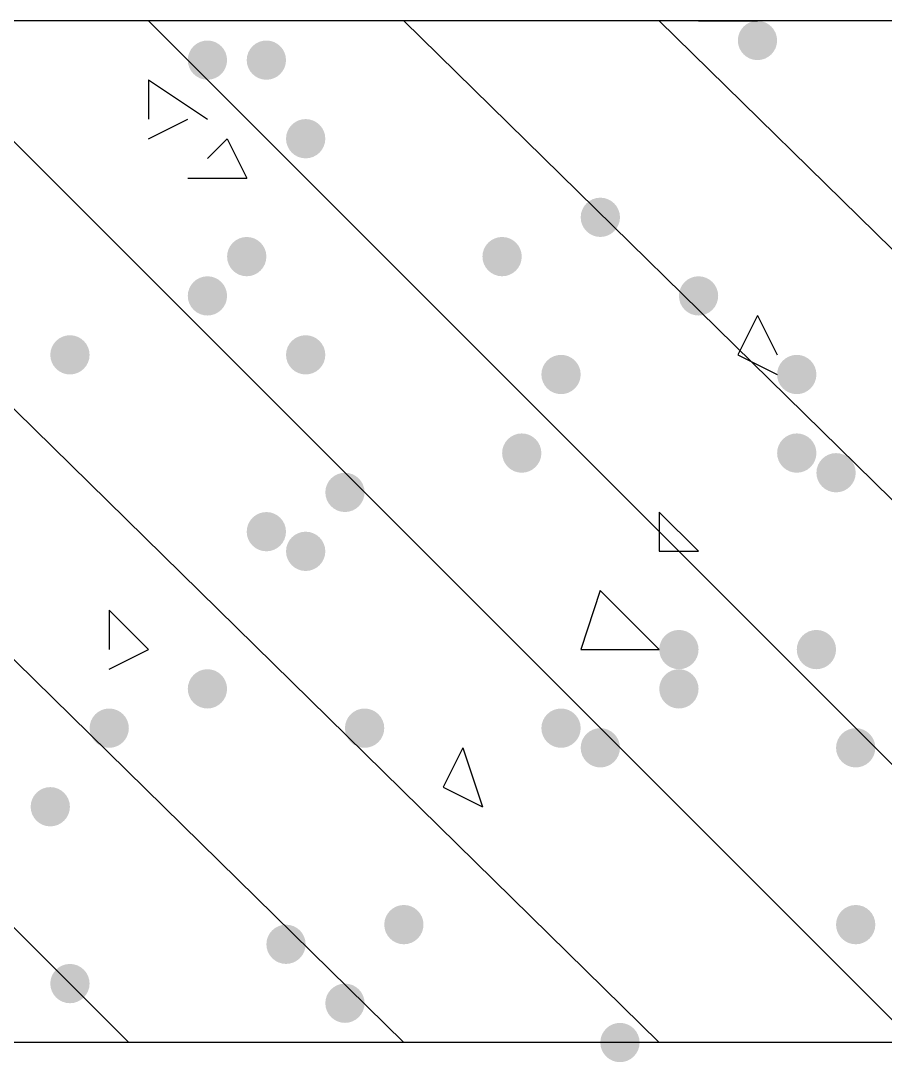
# Model space of a CAD drawing. Header units: inches. Extents: x 11 to 286, y 6 to 196.
# Drawn here: x 86.565 to 88.427, y 91.708 to 93.952 of the extents above; entities that cross this region are included whole.
import ezdxf

# ---------------------------------------------------------------- set-up
doc = ezdxf.new("R2010")
doc.units = ezdxf.units.IN
doc.header["$MEASUREMENT"] = 0
doc.layers.add('PDF_几何图形', color=7, linetype='Continuous')
doc.layers.add('PDF_实体填充', color=7, linetype='Continuous', true_color=0xffffff)

msp = doc.modelspace()

# ---------------------------------------------------------------- hatches: boundary and pattern name
at = {"layer": 'PDF_实体填充', "transparency": 33554559}
h = msp.add_hatch(color=7, dxfattribs=at)
edge = h.paths.add_edge_path(flags=0)
edge.add_spline(control_points=[(88.1944, 93.9094), (88.1944, 93.8862), (88.1754, 93.8671), (88.1521, 93.8671)], knot_values=[0, 0, 0, 0, 1, 1, 1, 1], degree=3, periodic=0)
edge.add_spline(control_points=[(88.1521, 93.8671), (88.1288, 93.8671), (88.1098, 93.8862), (88.1098, 93.9094)], knot_values=[0, 0, 0, 0, 1, 1, 1, 1], degree=3, periodic=0)
edge.add_line((88.1098, 93.9094), (88.1098, 93.9094))
edge.add_spline(control_points=[(88.1098, 93.9094), (88.1098, 93.9327), (88.1288, 93.9518), (88.1521, 93.9518)], knot_values=[0, 0, 0, 0, 1, 1, 1, 1], degree=3, periodic=0)
edge.add_spline(control_points=[(88.1521, 93.9518), (88.1754, 93.9518), (88.1944, 93.9327), (88.1944, 93.9094)], knot_values=[0, 0, 0, 0, 1, 1, 1, 1], degree=3, periodic=0)
edge.add_line((88.1944, 93.9094), (88.1944, 93.9094))
edge.add_line((88.1944, 93.9094), (88.1944, 93.9094))
h = msp.add_hatch(color=7, dxfattribs=at)
edge = h.paths.add_edge_path(flags=0)
edge.add_spline(control_points=[(87.0091, 93.8671), (87.0091, 93.8438), (86.9901, 93.8248), (86.9668, 93.8248)], knot_values=[0, 0, 0, 0, 1, 1, 1, 1], degree=3, periodic=0)
edge.add_spline(control_points=[(86.9668, 93.8248), (86.9435, 93.8248), (86.9244, 93.8438), (86.9244, 93.8671)], knot_values=[0, 0, 0, 0, 1, 1, 1, 1], degree=3, periodic=0)
edge.add_line((86.9244, 93.8671), (86.9244, 93.8671))
edge.add_spline(control_points=[(86.9244, 93.8671), (86.9244, 93.8904), (86.9435, 93.9094), (86.9668, 93.9094)], knot_values=[0, 0, 0, 0, 1, 1, 1, 1], degree=3, periodic=0)
edge.add_spline(control_points=[(86.9668, 93.9094), (86.9901, 93.9094), (87.0091, 93.8904), (87.0091, 93.8671)], knot_values=[0, 0, 0, 0, 1, 1, 1, 1], degree=3, periodic=0)
edge.add_line((87.0091, 93.8671), (87.0091, 93.8671))
edge.add_line((87.0091, 93.8671), (87.0091, 93.8671))
h = msp.add_hatch(color=7, dxfattribs=at)
edge = h.paths.add_edge_path(flags=0)
edge.add_spline(control_points=[(87.1361, 93.8671), (87.1361, 93.8438), (87.1171, 93.8248), (87.0938, 93.8248)], knot_values=[0, 0, 0, 0, 1, 1, 1, 1], degree=3, periodic=0)
edge.add_spline(control_points=[(87.0938, 93.8248), (87.0705, 93.8248), (87.0514, 93.8438), (87.0514, 93.8671)], knot_values=[0, 0, 0, 0, 1, 1, 1, 1], degree=3, periodic=0)
edge.add_line((87.0514, 93.8671), (87.0514, 93.8671))
edge.add_spline(control_points=[(87.0514, 93.8671), (87.0514, 93.8904), (87.0705, 93.9094), (87.0938, 93.9094)], knot_values=[0, 0, 0, 0, 1, 1, 1, 1], degree=3, periodic=0)
edge.add_spline(control_points=[(87.0938, 93.9094), (87.1171, 93.9094), (87.1361, 93.8904), (87.1361, 93.8671)], knot_values=[0, 0, 0, 0, 1, 1, 1, 1], degree=3, periodic=0)
edge.add_line((87.1361, 93.8671), (87.1361, 93.8671))
edge.add_line((87.1361, 93.8671), (87.1361, 93.8671))
h = msp.add_hatch(color=7, dxfattribs=at)
edge = h.paths.add_edge_path(flags=0)
edge.add_spline(control_points=[(87.2208, 93.6978), (87.2208, 93.6745), (87.2017, 93.6554), (87.1784, 93.6554)], knot_values=[0, 0, 0, 0, 1, 1, 1, 1], degree=3, periodic=0)
edge.add_spline(control_points=[(87.1784, 93.6554), (87.1552, 93.6554), (87.1361, 93.6745), (87.1361, 93.6978)], knot_values=[0, 0, 0, 0, 1, 1, 1, 1], degree=3, periodic=0)
edge.add_line((87.1361, 93.6978), (87.1361, 93.6978))
edge.add_spline(control_points=[(87.1361, 93.6978), (87.1361, 93.7211), (87.1552, 93.7401), (87.1784, 93.7401)], knot_values=[0, 0, 0, 0, 1, 1, 1, 1], degree=3, periodic=0)
edge.add_spline(control_points=[(87.1784, 93.7401), (87.2017, 93.7401), (87.2208, 93.7211), (87.2208, 93.6978)], knot_values=[0, 0, 0, 0, 1, 1, 1, 1], degree=3, periodic=0)
edge.add_line((87.2208, 93.6978), (87.2208, 93.6978))
edge.add_line((87.2208, 93.6978), (87.2208, 93.6978))
h = msp.add_hatch(color=7, dxfattribs=at)
edge = h.paths.add_edge_path(flags=0)
edge.add_spline(control_points=[(87.8558, 93.5284), (87.8558, 93.5052), (87.8367, 93.4861), (87.8134, 93.4861)], knot_values=[0, 0, 0, 0, 1, 1, 1, 1], degree=3, periodic=0)
edge.add_spline(control_points=[(87.8134, 93.4861), (87.7902, 93.4861), (87.7711, 93.5052), (87.7711, 93.5284)], knot_values=[0, 0, 0, 0, 1, 1, 1, 1], degree=3, periodic=0)
edge.add_line((87.7711, 93.5284), (87.7711, 93.5284))
edge.add_spline(control_points=[(87.7711, 93.5284), (87.7711, 93.5517), (87.7902, 93.5708), (87.8134, 93.5708)], knot_values=[0, 0, 0, 0, 1, 1, 1, 1], degree=3, periodic=0)
edge.add_spline(control_points=[(87.8134, 93.5708), (87.8367, 93.5708), (87.8558, 93.5517), (87.8558, 93.5284)], knot_values=[0, 0, 0, 0, 1, 1, 1, 1], degree=3, periodic=0)
edge.add_line((87.8558, 93.5284), (87.8558, 93.5284))
edge.add_line((87.8558, 93.5284), (87.8558, 93.5284))
h = msp.add_hatch(color=7, dxfattribs=at)
edge = h.paths.add_edge_path(flags=0)
edge.add_spline(control_points=[(87.0938, 93.4438), (87.0938, 93.4205), (87.0747, 93.4014), (87.0514, 93.4014)], knot_values=[0, 0, 0, 0, 1, 1, 1, 1], degree=3, periodic=0)
edge.add_spline(control_points=[(87.0514, 93.4014), (87.0282, 93.4014), (87.0091, 93.4205), (87.0091, 93.4438)], knot_values=[0, 0, 0, 0, 1, 1, 1, 1], degree=3, periodic=0)
edge.add_line((87.0091, 93.4438), (87.0091, 93.4438))
edge.add_spline(control_points=[(87.0091, 93.4438), (87.0091, 93.4671), (87.0282, 93.4861), (87.0514, 93.4861)], knot_values=[0, 0, 0, 0, 1, 1, 1, 1], degree=3, periodic=0)
edge.add_spline(control_points=[(87.0514, 93.4861), (87.0747, 93.4861), (87.0938, 93.4671), (87.0938, 93.4438)], knot_values=[0, 0, 0, 0, 1, 1, 1, 1], degree=3, periodic=0)
edge.add_line((87.0938, 93.4438), (87.0938, 93.4438))
edge.add_line((87.0938, 93.4438), (87.0938, 93.4438))
h = msp.add_hatch(color=7, dxfattribs=at)
edge = h.paths.add_edge_path(flags=0)
edge.add_spline(control_points=[(87.6441, 93.4438), (87.6441, 93.4205), (87.6251, 93.4014), (87.6018, 93.4014)], knot_values=[0, 0, 0, 0, 1, 1, 1, 1], degree=3, periodic=0)
edge.add_spline(control_points=[(87.6018, 93.4014), (87.5785, 93.4014), (87.5594, 93.4205), (87.5594, 93.4438)], knot_values=[0, 0, 0, 0, 1, 1, 1, 1], degree=3, periodic=0)
edge.add_line((87.5594, 93.4438), (87.5594, 93.4438))
edge.add_spline(control_points=[(87.5594, 93.4438), (87.5594, 93.4671), (87.5785, 93.4861), (87.6018, 93.4861)], knot_values=[0, 0, 0, 0, 1, 1, 1, 1], degree=3, periodic=0)
edge.add_spline(control_points=[(87.6018, 93.4861), (87.6251, 93.4861), (87.6441, 93.4671), (87.6441, 93.4438)], knot_values=[0, 0, 0, 0, 1, 1, 1, 1], degree=3, periodic=0)
edge.add_line((87.6441, 93.4438), (87.6441, 93.4438))
edge.add_line((87.6441, 93.4438), (87.6441, 93.4438))
h = msp.add_hatch(color=7, dxfattribs=at)
edge = h.paths.add_edge_path(flags=0)
edge.add_spline(control_points=[(87.0091, 93.3591), (87.0091, 93.3358), (86.9901, 93.3168), (86.9668, 93.3168)], knot_values=[0, 0, 0, 0, 1, 1, 1, 1], degree=3, periodic=0)
edge.add_spline(control_points=[(86.9668, 93.3168), (86.9435, 93.3168), (86.9244, 93.3358), (86.9244, 93.3591)], knot_values=[0, 0, 0, 0, 1, 1, 1, 1], degree=3, periodic=0)
edge.add_line((86.9244, 93.3591), (86.9244, 93.3591))
edge.add_spline(control_points=[(86.9244, 93.3591), (86.9244, 93.3824), (86.9435, 93.4014), (86.9668, 93.4014)], knot_values=[0, 0, 0, 0, 1, 1, 1, 1], degree=3, periodic=0)
edge.add_spline(control_points=[(86.9668, 93.4014), (86.9901, 93.4014), (87.0091, 93.3824), (87.0091, 93.3591)], knot_values=[0, 0, 0, 0, 1, 1, 1, 1], degree=3, periodic=0)
edge.add_line((87.0091, 93.3591), (87.0091, 93.3591))
edge.add_line((87.0091, 93.3591), (87.0091, 93.3591))
h = msp.add_hatch(color=7, dxfattribs=at)
edge = h.paths.add_edge_path(flags=0)
edge.add_spline(control_points=[(88.0674, 93.3591), (88.0674, 93.3358), (88.0484, 93.3168), (88.0251, 93.3168)], knot_values=[0, 0, 0, 0, 1, 1, 1, 1], degree=3, periodic=0)
edge.add_spline(control_points=[(88.0251, 93.3168), (88.0018, 93.3168), (87.9828, 93.3358), (87.9828, 93.3591)], knot_values=[0, 0, 0, 0, 1, 1, 1, 1], degree=3, periodic=0)
edge.add_line((87.9828, 93.3591), (87.9828, 93.3591))
edge.add_spline(control_points=[(87.9828, 93.3591), (87.9828, 93.3824), (88.0018, 93.4014), (88.0251, 93.4014)], knot_values=[0, 0, 0, 0, 1, 1, 1, 1], degree=3, periodic=0)
edge.add_spline(control_points=[(88.0251, 93.4014), (88.0484, 93.4014), (88.0674, 93.3824), (88.0674, 93.3591)], knot_values=[0, 0, 0, 0, 1, 1, 1, 1], degree=3, periodic=0)
edge.add_line((88.0674, 93.3591), (88.0674, 93.3591))
edge.add_line((88.0674, 93.3591), (88.0674, 93.3591))
h = msp.add_hatch(color=7, dxfattribs=at)
edge = h.paths.add_edge_path(flags=0)
edge.add_spline(control_points=[(86.7128, 93.2321), (86.7128, 93.2088), (86.6937, 93.1898), (86.6704, 93.1898)], knot_values=[0, 0, 0, 0, 1, 1, 1, 1], degree=3, periodic=0)
edge.add_spline(control_points=[(86.6704, 93.1898), (86.6472, 93.1898), (86.6281, 93.2088), (86.6281, 93.2321)], knot_values=[0, 0, 0, 0, 1, 1, 1, 1], degree=3, periodic=0)
edge.add_line((86.6281, 93.2321), (86.6281, 93.2321))
edge.add_spline(control_points=[(86.6281, 93.2321), (86.6281, 93.2554), (86.6472, 93.2744), (86.6704, 93.2744)], knot_values=[0, 0, 0, 0, 1, 1, 1, 1], degree=3, periodic=0)
edge.add_spline(control_points=[(86.6704, 93.2744), (86.6937, 93.2744), (86.7128, 93.2554), (86.7128, 93.2321)], knot_values=[0, 0, 0, 0, 1, 1, 1, 1], degree=3, periodic=0)
edge.add_line((86.7128, 93.2321), (86.7128, 93.2321))
edge.add_line((86.7128, 93.2321), (86.7128, 93.2321))
h = msp.add_hatch(color=7, dxfattribs=at)
edge = h.paths.add_edge_path(flags=0)
edge.add_spline(control_points=[(87.2208, 93.2321), (87.2208, 93.2088), (87.2017, 93.1898), (87.1784, 93.1898)], knot_values=[0, 0, 0, 0, 1, 1, 1, 1], degree=3, periodic=0)
edge.add_spline(control_points=[(87.1784, 93.1898), (87.1552, 93.1898), (87.1361, 93.2088), (87.1361, 93.2321)], knot_values=[0, 0, 0, 0, 1, 1, 1, 1], degree=3, periodic=0)
edge.add_line((87.1361, 93.2321), (87.1361, 93.2321))
edge.add_spline(control_points=[(87.1361, 93.2321), (87.1361, 93.2554), (87.1552, 93.2744), (87.1784, 93.2744)], knot_values=[0, 0, 0, 0, 1, 1, 1, 1], degree=3, periodic=0)
edge.add_spline(control_points=[(87.1784, 93.2744), (87.2017, 93.2744), (87.2208, 93.2554), (87.2208, 93.2321)], knot_values=[0, 0, 0, 0, 1, 1, 1, 1], degree=3, periodic=0)
edge.add_line((87.2208, 93.2321), (87.2208, 93.2321))
edge.add_line((87.2208, 93.2321), (87.2208, 93.2321))
h = msp.add_hatch(color=7, dxfattribs=at)
edge = h.paths.add_edge_path(flags=0)
edge.add_spline(control_points=[(87.7711, 93.1898), (87.7711, 93.1665), (87.7521, 93.1474), (87.7288, 93.1474)], knot_values=[0, 0, 0, 0, 1, 1, 1, 1], degree=3, periodic=0)
edge.add_spline(control_points=[(87.7288, 93.1474), (87.7055, 93.1474), (87.6864, 93.1665), (87.6864, 93.1898)], knot_values=[0, 0, 0, 0, 1, 1, 1, 1], degree=3, periodic=0)
edge.add_line((87.6864, 93.1898), (87.6864, 93.1898))
edge.add_spline(control_points=[(87.6864, 93.1898), (87.6864, 93.2131), (87.7055, 93.2321), (87.7288, 93.2321)], knot_values=[0, 0, 0, 0, 1, 1, 1, 1], degree=3, periodic=0)
edge.add_spline(control_points=[(87.7288, 93.2321), (87.7521, 93.2321), (87.7711, 93.2131), (87.7711, 93.1898)], knot_values=[0, 0, 0, 0, 1, 1, 1, 1], degree=3, periodic=0)
edge.add_line((87.7711, 93.1898), (87.7711, 93.1898))
edge.add_line((87.7711, 93.1898), (87.7711, 93.1898))
h = msp.add_hatch(color=7, dxfattribs=at)
edge = h.paths.add_edge_path(flags=0)
edge.add_spline(control_points=[(88.2791, 93.1898), (88.2791, 93.1665), (88.2601, 93.1474), (88.2368, 93.1474)], knot_values=[0, 0, 0, 0, 1, 1, 1, 1], degree=3, periodic=0)
edge.add_spline(control_points=[(88.2368, 93.1474), (88.2135, 93.1474), (88.1944, 93.1665), (88.1944, 93.1898)], knot_values=[0, 0, 0, 0, 1, 1, 1, 1], degree=3, periodic=0)
edge.add_line((88.1944, 93.1898), (88.1944, 93.1898))
edge.add_spline(control_points=[(88.1944, 93.1898), (88.1944, 93.2131), (88.2135, 93.2321), (88.2368, 93.2321)], knot_values=[0, 0, 0, 0, 1, 1, 1, 1], degree=3, periodic=0)
edge.add_spline(control_points=[(88.2368, 93.2321), (88.2601, 93.2321), (88.2791, 93.2131), (88.2791, 93.1898)], knot_values=[0, 0, 0, 0, 1, 1, 1, 1], degree=3, periodic=0)
edge.add_line((88.2791, 93.1898), (88.2791, 93.1898))
edge.add_line((88.2791, 93.1898), (88.2791, 93.1898))
h = msp.add_hatch(color=7, dxfattribs=at)
edge = h.paths.add_edge_path(flags=0)
edge.add_spline(control_points=[(87.6864, 93.0204), (87.6864, 92.9972), (87.6674, 92.9781), (87.6441, 92.9781)], knot_values=[0, 0, 0, 0, 1, 1, 1, 1], degree=3, periodic=0)
edge.add_spline(control_points=[(87.6441, 92.9781), (87.6208, 92.9781), (87.6018, 92.9972), (87.6018, 93.0204)], knot_values=[0, 0, 0, 0, 1, 1, 1, 1], degree=3, periodic=0)
edge.add_line((87.6018, 93.0204), (87.6018, 93.0204))
edge.add_spline(control_points=[(87.6018, 93.0204), (87.6018, 93.0437), (87.6208, 93.0628), (87.6441, 93.0628)], knot_values=[0, 0, 0, 0, 1, 1, 1, 1], degree=3, periodic=0)
edge.add_spline(control_points=[(87.6441, 93.0628), (87.6674, 93.0628), (87.6864, 93.0437), (87.6864, 93.0204)], knot_values=[0, 0, 0, 0, 1, 1, 1, 1], degree=3, periodic=0)
edge.add_line((87.6864, 93.0204), (87.6864, 93.0204))
edge.add_line((87.6864, 93.0204), (87.6864, 93.0204))
h = msp.add_hatch(color=7, dxfattribs=at)
edge = h.paths.add_edge_path(flags=0)
edge.add_spline(control_points=[(88.2791, 93.0204), (88.2791, 92.9972), (88.2601, 92.9781), (88.2368, 92.9781)], knot_values=[0, 0, 0, 0, 1, 1, 1, 1], degree=3, periodic=0)
edge.add_spline(control_points=[(88.2368, 92.9781), (88.2135, 92.9781), (88.1944, 92.9972), (88.1944, 93.0204)], knot_values=[0, 0, 0, 0, 1, 1, 1, 1], degree=3, periodic=0)
edge.add_line((88.1944, 93.0204), (88.1944, 93.0204))
edge.add_spline(control_points=[(88.1944, 93.0204), (88.1944, 93.0437), (88.2135, 93.0628), (88.2368, 93.0628)], knot_values=[0, 0, 0, 0, 1, 1, 1, 1], degree=3, periodic=0)
edge.add_spline(control_points=[(88.2368, 93.0628), (88.2601, 93.0628), (88.2791, 93.0437), (88.2791, 93.0204)], knot_values=[0, 0, 0, 0, 1, 1, 1, 1], degree=3, periodic=0)
edge.add_line((88.2791, 93.0204), (88.2791, 93.0204))
edge.add_line((88.2791, 93.0204), (88.2791, 93.0204))
h = msp.add_hatch(color=7, dxfattribs=at)
edge = h.paths.add_edge_path(flags=0)
edge.add_spline(control_points=[(88.3638, 92.9781), (88.3638, 92.9548), (88.3447, 92.9358), (88.3214, 92.9358)], knot_values=[0, 0, 0, 0, 1, 1, 1, 1], degree=3, periodic=0)
edge.add_spline(control_points=[(88.3214, 92.9358), (88.2982, 92.9358), (88.2791, 92.9548), (88.2791, 92.9781)], knot_values=[0, 0, 0, 0, 1, 1, 1, 1], degree=3, periodic=0)
edge.add_line((88.2791, 92.9781), (88.2791, 92.9781))
edge.add_spline(control_points=[(88.2791, 92.9781), (88.2791, 93.0014), (88.2982, 93.0204), (88.3214, 93.0204)], knot_values=[0, 0, 0, 0, 1, 1, 1, 1], degree=3, periodic=0)
edge.add_spline(control_points=[(88.3214, 93.0204), (88.3447, 93.0204), (88.3638, 93.0014), (88.3638, 92.9781)], knot_values=[0, 0, 0, 0, 1, 1, 1, 1], degree=3, periodic=0)
edge.add_line((88.3638, 92.9781), (88.3638, 92.9781))
edge.add_line((88.3638, 92.9781), (88.3638, 92.9781))
h = msp.add_hatch(color=7, dxfattribs=at)
edge = h.paths.add_edge_path(flags=0)
edge.add_spline(control_points=[(87.3054, 92.9358), (87.3054, 92.9125), (87.2864, 92.8934), (87.2631, 92.8934)], knot_values=[0, 0, 0, 0, 1, 1, 1, 1], degree=3, periodic=0)
edge.add_spline(control_points=[(87.2631, 92.8934), (87.2398, 92.8934), (87.2208, 92.9125), (87.2208, 92.9358)], knot_values=[0, 0, 0, 0, 1, 1, 1, 1], degree=3, periodic=0)
edge.add_line((87.2208, 92.9358), (87.2208, 92.9358))
edge.add_spline(control_points=[(87.2208, 92.9358), (87.2208, 92.9591), (87.2398, 92.9781), (87.2631, 92.9781)], knot_values=[0, 0, 0, 0, 1, 1, 1, 1], degree=3, periodic=0)
edge.add_spline(control_points=[(87.2631, 92.9781), (87.2864, 92.9781), (87.3054, 92.9591), (87.3054, 92.9358)], knot_values=[0, 0, 0, 0, 1, 1, 1, 1], degree=3, periodic=0)
edge.add_line((87.3054, 92.9358), (87.3054, 92.9358))
edge.add_line((87.3054, 92.9358), (87.3054, 92.9358))
h = msp.add_hatch(color=7, dxfattribs=at)
edge = h.paths.add_edge_path(flags=0)
edge.add_spline(control_points=[(87.1361, 92.8511), (87.1361, 92.8278), (87.1171, 92.8088), (87.0938, 92.8088)], knot_values=[0, 0, 0, 0, 1, 1, 1, 1], degree=3, periodic=0)
edge.add_spline(control_points=[(87.0938, 92.8088), (87.0705, 92.8088), (87.0514, 92.8278), (87.0514, 92.8511)], knot_values=[0, 0, 0, 0, 1, 1, 1, 1], degree=3, periodic=0)
edge.add_line((87.0514, 92.8511), (87.0514, 92.8511))
edge.add_spline(control_points=[(87.0514, 92.8511), (87.0514, 92.8744), (87.0705, 92.8934), (87.0938, 92.8934)], knot_values=[0, 0, 0, 0, 1, 1, 1, 1], degree=3, periodic=0)
edge.add_spline(control_points=[(87.0938, 92.8934), (87.1171, 92.8934), (87.1361, 92.8744), (87.1361, 92.8511)], knot_values=[0, 0, 0, 0, 1, 1, 1, 1], degree=3, periodic=0)
edge.add_line((87.1361, 92.8511), (87.1361, 92.8511))
edge.add_line((87.1361, 92.8511), (87.1361, 92.8511))
h = msp.add_hatch(color=7, dxfattribs=at)
edge = h.paths.add_edge_path(flags=0)
edge.add_spline(control_points=[(87.2208, 92.8088), (87.2208, 92.7855), (87.2017, 92.7664), (87.1784, 92.7664)], knot_values=[0, 0, 0, 0, 1, 1, 1, 1], degree=3, periodic=0)
edge.add_spline(control_points=[(87.1784, 92.7664), (87.1552, 92.7664), (87.1361, 92.7855), (87.1361, 92.8088)], knot_values=[0, 0, 0, 0, 1, 1, 1, 1], degree=3, periodic=0)
edge.add_line((87.1361, 92.8088), (87.1361, 92.8088))
edge.add_spline(control_points=[(87.1361, 92.8088), (87.1361, 92.8321), (87.1552, 92.8511), (87.1784, 92.8511)], knot_values=[0, 0, 0, 0, 1, 1, 1, 1], degree=3, periodic=0)
edge.add_spline(control_points=[(87.1784, 92.8511), (87.2017, 92.8511), (87.2208, 92.8321), (87.2208, 92.8088)], knot_values=[0, 0, 0, 0, 1, 1, 1, 1], degree=3, periodic=0)
edge.add_line((87.2208, 92.8088), (87.2208, 92.8088))
edge.add_line((87.2208, 92.8088), (87.2208, 92.8088))
h = msp.add_hatch(color=7, dxfattribs=at)
edge = h.paths.add_edge_path(flags=0)
edge.add_spline(control_points=[(88.0251, 92.5971), (88.0251, 92.5738), (88.0061, 92.5548), (87.9828, 92.5548)], knot_values=[0, 0, 0, 0, 1, 1, 1, 1], degree=3, periodic=0)
edge.add_spline(control_points=[(87.9828, 92.5548), (87.9595, 92.5548), (87.9404, 92.5738), (87.9404, 92.5971)], knot_values=[0, 0, 0, 0, 1, 1, 1, 1], degree=3, periodic=0)
edge.add_line((87.9404, 92.5971), (87.9404, 92.5971))
edge.add_spline(control_points=[(87.9404, 92.5971), (87.9404, 92.6204), (87.9595, 92.6394), (87.9828, 92.6394)], knot_values=[0, 0, 0, 0, 1, 1, 1, 1], degree=3, periodic=0)
edge.add_spline(control_points=[(87.9828, 92.6394), (88.0061, 92.6394), (88.0251, 92.6204), (88.0251, 92.5971)], knot_values=[0, 0, 0, 0, 1, 1, 1, 1], degree=3, periodic=0)
edge.add_line((88.0251, 92.5971), (88.0251, 92.5971))
edge.add_line((88.0251, 92.5971), (88.0251, 92.5971))
h = msp.add_hatch(color=7, dxfattribs=at)
edge = h.paths.add_edge_path(flags=0)
edge.add_spline(control_points=[(88.3214, 92.5971), (88.3214, 92.5738), (88.3024, 92.5548), (88.2791, 92.5548)], knot_values=[0, 0, 0, 0, 1, 1, 1, 1], degree=3, periodic=0)
edge.add_spline(control_points=[(88.2791, 92.5548), (88.2558, 92.5548), (88.2368, 92.5738), (88.2368, 92.5971)], knot_values=[0, 0, 0, 0, 1, 1, 1, 1], degree=3, periodic=0)
edge.add_line((88.2368, 92.5971), (88.2368, 92.5971))
edge.add_spline(control_points=[(88.2368, 92.5971), (88.2368, 92.6204), (88.2558, 92.6394), (88.2791, 92.6394)], knot_values=[0, 0, 0, 0, 1, 1, 1, 1], degree=3, periodic=0)
edge.add_spline(control_points=[(88.2791, 92.6394), (88.3024, 92.6394), (88.3214, 92.6204), (88.3214, 92.5971)], knot_values=[0, 0, 0, 0, 1, 1, 1, 1], degree=3, periodic=0)
edge.add_line((88.3214, 92.5971), (88.3214, 92.5971))
edge.add_line((88.3214, 92.5971), (88.3214, 92.5971))
h = msp.add_hatch(color=7, dxfattribs=at)
edge = h.paths.add_edge_path(flags=0)
edge.add_spline(control_points=[(87.0091, 92.5124), (87.0091, 92.4892), (86.9901, 92.4701), (86.9668, 92.4701)], knot_values=[0, 0, 0, 0, 1, 1, 1, 1], degree=3, periodic=0)
edge.add_spline(control_points=[(86.9668, 92.4701), (86.9435, 92.4701), (86.9244, 92.4892), (86.9244, 92.5124)], knot_values=[0, 0, 0, 0, 1, 1, 1, 1], degree=3, periodic=0)
edge.add_line((86.9244, 92.5124), (86.9244, 92.5124))
edge.add_spline(control_points=[(86.9244, 92.5124), (86.9244, 92.5357), (86.9435, 92.5548), (86.9668, 92.5548)], knot_values=[0, 0, 0, 0, 1, 1, 1, 1], degree=3, periodic=0)
edge.add_spline(control_points=[(86.9668, 92.5548), (86.9901, 92.5548), (87.0091, 92.5357), (87.0091, 92.5124)], knot_values=[0, 0, 0, 0, 1, 1, 1, 1], degree=3, periodic=0)
edge.add_line((87.0091, 92.5124), (87.0091, 92.5124))
edge.add_line((87.0091, 92.5124), (87.0091, 92.5124))
h = msp.add_hatch(color=7, dxfattribs=at)
edge = h.paths.add_edge_path(flags=0)
edge.add_spline(control_points=[(88.0251, 92.5124), (88.0251, 92.4892), (88.0061, 92.4701), (87.9828, 92.4701)], knot_values=[0, 0, 0, 0, 1, 1, 1, 1], degree=3, periodic=0)
edge.add_spline(control_points=[(87.9828, 92.4701), (87.9595, 92.4701), (87.9404, 92.4892), (87.9404, 92.5124)], knot_values=[0, 0, 0, 0, 1, 1, 1, 1], degree=3, periodic=0)
edge.add_line((87.9404, 92.5124), (87.9404, 92.5124))
edge.add_spline(control_points=[(87.9404, 92.5124), (87.9404, 92.5357), (87.9595, 92.5548), (87.9828, 92.5548)], knot_values=[0, 0, 0, 0, 1, 1, 1, 1], degree=3, periodic=0)
edge.add_spline(control_points=[(87.9828, 92.5548), (88.0061, 92.5548), (88.0251, 92.5357), (88.0251, 92.5124)], knot_values=[0, 0, 0, 0, 1, 1, 1, 1], degree=3, periodic=0)
edge.add_line((88.0251, 92.5124), (88.0251, 92.5124))
edge.add_line((88.0251, 92.5124), (88.0251, 92.5124))
h = msp.add_hatch(color=7, dxfattribs=at)
edge = h.paths.add_edge_path(flags=0)
edge.add_spline(control_points=[(86.7974, 92.4278), (86.7974, 92.4045), (86.7784, 92.3854), (86.7551, 92.3854)], knot_values=[0, 0, 0, 0, 1, 1, 1, 1], degree=3, periodic=0)
edge.add_spline(control_points=[(86.7551, 92.3854), (86.7318, 92.3854), (86.7128, 92.4045), (86.7128, 92.4278)], knot_values=[0, 0, 0, 0, 1, 1, 1, 1], degree=3, periodic=0)
edge.add_line((86.7128, 92.4278), (86.7128, 92.4278))
edge.add_spline(control_points=[(86.7128, 92.4278), (86.7128, 92.4511), (86.7318, 92.4701), (86.7551, 92.4701)], knot_values=[0, 0, 0, 0, 1, 1, 1, 1], degree=3, periodic=0)
edge.add_spline(control_points=[(86.7551, 92.4701), (86.7784, 92.4701), (86.7974, 92.4511), (86.7974, 92.4278)], knot_values=[0, 0, 0, 0, 1, 1, 1, 1], degree=3, periodic=0)
edge.add_line((86.7974, 92.4278), (86.7974, 92.4278))
edge.add_line((86.7974, 92.4278), (86.7974, 92.4278))
h = msp.add_hatch(color=7, dxfattribs=at)
edge = h.paths.add_edge_path(flags=0)
edge.add_spline(control_points=[(87.3478, 92.4278), (87.3478, 92.4045), (87.3287, 92.3854), (87.3054, 92.3854)], knot_values=[0, 0, 0, 0, 1, 1, 1, 1], degree=3, periodic=0)
edge.add_spline(control_points=[(87.3054, 92.3854), (87.2822, 92.3854), (87.2631, 92.4045), (87.2631, 92.4278)], knot_values=[0, 0, 0, 0, 1, 1, 1, 1], degree=3, periodic=0)
edge.add_line((87.2631, 92.4278), (87.2631, 92.4278))
edge.add_spline(control_points=[(87.2631, 92.4278), (87.2631, 92.4511), (87.2822, 92.4701), (87.3054, 92.4701)], knot_values=[0, 0, 0, 0, 1, 1, 1, 1], degree=3, periodic=0)
edge.add_spline(control_points=[(87.3054, 92.4701), (87.3287, 92.4701), (87.3478, 92.4511), (87.3478, 92.4278)], knot_values=[0, 0, 0, 0, 1, 1, 1, 1], degree=3, periodic=0)
edge.add_line((87.3478, 92.4278), (87.3478, 92.4278))
edge.add_line((87.3478, 92.4278), (87.3478, 92.4278))
h = msp.add_hatch(color=7, dxfattribs=at)
edge = h.paths.add_edge_path(flags=0)
edge.add_spline(control_points=[(87.7711, 92.4278), (87.7711, 92.4045), (87.7521, 92.3854), (87.7288, 92.3854)], knot_values=[0, 0, 0, 0, 1, 1, 1, 1], degree=3, periodic=0)
edge.add_spline(control_points=[(87.7288, 92.3854), (87.7055, 92.3854), (87.6864, 92.4045), (87.6864, 92.4278)], knot_values=[0, 0, 0, 0, 1, 1, 1, 1], degree=3, periodic=0)
edge.add_line((87.6864, 92.4278), (87.6864, 92.4278))
edge.add_spline(control_points=[(87.6864, 92.4278), (87.6864, 92.4511), (87.7055, 92.4701), (87.7288, 92.4701)], knot_values=[0, 0, 0, 0, 1, 1, 1, 1], degree=3, periodic=0)
edge.add_spline(control_points=[(87.7288, 92.4701), (87.7521, 92.4701), (87.7711, 92.4511), (87.7711, 92.4278)], knot_values=[0, 0, 0, 0, 1, 1, 1, 1], degree=3, periodic=0)
edge.add_line((87.7711, 92.4278), (87.7711, 92.4278))
edge.add_line((87.7711, 92.4278), (87.7711, 92.4278))
h = msp.add_hatch(color=7, dxfattribs=at)
edge = h.paths.add_edge_path(flags=0)
edge.add_spline(control_points=[(87.8558, 92.3854), (87.8558, 92.3622), (87.8367, 92.3431), (87.8134, 92.3431)], knot_values=[0, 0, 0, 0, 1, 1, 1, 1], degree=3, periodic=0)
edge.add_spline(control_points=[(87.8134, 92.3431), (87.7902, 92.3431), (87.7711, 92.3622), (87.7711, 92.3854)], knot_values=[0, 0, 0, 0, 1, 1, 1, 1], degree=3, periodic=0)
edge.add_line((87.7711, 92.3854), (87.7711, 92.3854))
edge.add_spline(control_points=[(87.7711, 92.3854), (87.7711, 92.4087), (87.7902, 92.4278), (87.8134, 92.4278)], knot_values=[0, 0, 0, 0, 1, 1, 1, 1], degree=3, periodic=0)
edge.add_spline(control_points=[(87.8134, 92.4278), (87.8367, 92.4278), (87.8558, 92.4087), (87.8558, 92.3854)], knot_values=[0, 0, 0, 0, 1, 1, 1, 1], degree=3, periodic=0)
edge.add_line((87.8558, 92.3854), (87.8558, 92.3854))
edge.add_line((87.8558, 92.3854), (87.8558, 92.3854))
h = msp.add_hatch(color=7, dxfattribs=at)
edge = h.paths.add_edge_path(flags=0)
edge.add_spline(control_points=[(88.4061, 92.3854), (88.4061, 92.3622), (88.3871, 92.3431), (88.3638, 92.3431)], knot_values=[0, 0, 0, 0, 1, 1, 1, 1], degree=3, periodic=0)
edge.add_spline(control_points=[(88.3638, 92.3431), (88.3405, 92.3431), (88.3214, 92.3622), (88.3214, 92.3854)], knot_values=[0, 0, 0, 0, 1, 1, 1, 1], degree=3, periodic=0)
edge.add_line((88.3214, 92.3854), (88.3214, 92.3854))
edge.add_spline(control_points=[(88.3214, 92.3854), (88.3214, 92.4087), (88.3405, 92.4278), (88.3638, 92.4278)], knot_values=[0, 0, 0, 0, 1, 1, 1, 1], degree=3, periodic=0)
edge.add_spline(control_points=[(88.3638, 92.4278), (88.3871, 92.4278), (88.4061, 92.4087), (88.4061, 92.3854)], knot_values=[0, 0, 0, 0, 1, 1, 1, 1], degree=3, periodic=0)
edge.add_line((88.4061, 92.3854), (88.4061, 92.3854))
edge.add_line((88.4061, 92.3854), (88.4061, 92.3854))
h = msp.add_hatch(color=7, dxfattribs=at)
edge = h.paths.add_edge_path(flags=0)
edge.add_spline(control_points=[(86.6704, 92.2584), (86.6704, 92.2352), (86.6514, 92.2161), (86.6281, 92.2161)], knot_values=[0, 0, 0, 0, 1, 1, 1, 1], degree=3, periodic=0)
edge.add_spline(control_points=[(86.6281, 92.2161), (86.6048, 92.2161), (86.5858, 92.2352), (86.5858, 92.2584)], knot_values=[0, 0, 0, 0, 1, 1, 1, 1], degree=3, periodic=0)
edge.add_line((86.5858, 92.2584), (86.5858, 92.2584))
edge.add_spline(control_points=[(86.5858, 92.2584), (86.5858, 92.2817), (86.6048, 92.3008), (86.6281, 92.3008)], knot_values=[0, 0, 0, 0, 1, 1, 1, 1], degree=3, periodic=0)
edge.add_spline(control_points=[(86.6281, 92.3008), (86.6514, 92.3008), (86.6704, 92.2817), (86.6704, 92.2584)], knot_values=[0, 0, 0, 0, 1, 1, 1, 1], degree=3, periodic=0)
edge.add_line((86.6704, 92.2584), (86.6704, 92.2584))
edge.add_line((86.6704, 92.2584), (86.6704, 92.2584))
h = msp.add_hatch(color=7, dxfattribs=at)
edge = h.paths.add_edge_path(flags=0)
edge.add_spline(control_points=[(87.4324, 92.0044), (87.4324, 91.9812), (87.4134, 91.9621), (87.3901, 91.9621)], knot_values=[0, 0, 0, 0, 1, 1, 1, 1], degree=3, periodic=0)
edge.add_spline(control_points=[(87.3901, 91.9621), (87.3668, 91.9621), (87.3478, 91.9812), (87.3478, 92.0044)], knot_values=[0, 0, 0, 0, 1, 1, 1, 1], degree=3, periodic=0)
edge.add_line((87.3478, 92.0044), (87.3478, 92.0044))
edge.add_spline(control_points=[(87.3478, 92.0044), (87.3478, 92.0277), (87.3668, 92.0468), (87.3901, 92.0468)], knot_values=[0, 0, 0, 0, 1, 1, 1, 1], degree=3, periodic=0)
edge.add_spline(control_points=[(87.3901, 92.0468), (87.4134, 92.0468), (87.4324, 92.0277), (87.4324, 92.0044)], knot_values=[0, 0, 0, 0, 1, 1, 1, 1], degree=3, periodic=0)
edge.add_line((87.4324, 92.0044), (87.4324, 92.0044))
edge.add_line((87.4324, 92.0044), (87.4324, 92.0044))
h = msp.add_hatch(color=7, dxfattribs=at)
edge = h.paths.add_edge_path(flags=0)
edge.add_spline(control_points=[(88.4061, 92.0044), (88.4061, 91.9812), (88.3871, 91.9621), (88.3638, 91.9621)], knot_values=[0, 0, 0, 0, 1, 1, 1, 1], degree=3, periodic=0)
edge.add_spline(control_points=[(88.3638, 91.9621), (88.3405, 91.9621), (88.3214, 91.9812), (88.3214, 92.0044)], knot_values=[0, 0, 0, 0, 1, 1, 1, 1], degree=3, periodic=0)
edge.add_line((88.3214, 92.0044), (88.3214, 92.0044))
edge.add_spline(control_points=[(88.3214, 92.0044), (88.3214, 92.0277), (88.3405, 92.0468), (88.3638, 92.0468)], knot_values=[0, 0, 0, 0, 1, 1, 1, 1], degree=3, periodic=0)
edge.add_spline(control_points=[(88.3638, 92.0468), (88.3871, 92.0468), (88.4061, 92.0277), (88.4061, 92.0044)], knot_values=[0, 0, 0, 0, 1, 1, 1, 1], degree=3, periodic=0)
edge.add_line((88.4061, 92.0044), (88.4061, 92.0044))
edge.add_line((88.4061, 92.0044), (88.4061, 92.0044))
h = msp.add_hatch(color=7, dxfattribs=at)
edge = h.paths.add_edge_path(flags=0)
edge.add_spline(control_points=[(87.1784, 91.9621), (87.1784, 91.9388), (87.1594, 91.9198), (87.1361, 91.9198)], knot_values=[0, 0, 0, 0, 1, 1, 1, 1], degree=3, periodic=0)
edge.add_spline(control_points=[(87.1361, 91.9198), (87.1128, 91.9198), (87.0938, 91.9388), (87.0938, 91.9621)], knot_values=[0, 0, 0, 0, 1, 1, 1, 1], degree=3, periodic=0)
edge.add_line((87.0938, 91.9621), (87.0938, 91.9621))
edge.add_spline(control_points=[(87.0938, 91.9621), (87.0938, 91.9854), (87.1128, 92.0044), (87.1361, 92.0044)], knot_values=[0, 0, 0, 0, 1, 1, 1, 1], degree=3, periodic=0)
edge.add_spline(control_points=[(87.1361, 92.0044), (87.1594, 92.0044), (87.1784, 91.9854), (87.1784, 91.9621)], knot_values=[0, 0, 0, 0, 1, 1, 1, 1], degree=3, periodic=0)
edge.add_line((87.1784, 91.9621), (87.1784, 91.9621))
edge.add_line((87.1784, 91.9621), (87.1784, 91.9621))
h = msp.add_hatch(color=7, dxfattribs=at)
edge = h.paths.add_edge_path(flags=0)
edge.add_spline(control_points=[(86.7128, 91.8774), (86.7128, 91.8542), (86.6937, 91.8351), (86.6704, 91.8351)], knot_values=[0, 0, 0, 0, 1, 1, 1, 1], degree=3, periodic=0)
edge.add_spline(control_points=[(86.6704, 91.8351), (86.6472, 91.8351), (86.6281, 91.8542), (86.6281, 91.8774)], knot_values=[0, 0, 0, 0, 1, 1, 1, 1], degree=3, periodic=0)
edge.add_line((86.6281, 91.8774), (86.6281, 91.8774))
edge.add_spline(control_points=[(86.6281, 91.8774), (86.6281, 91.9007), (86.6472, 91.9198), (86.6704, 91.9198)], knot_values=[0, 0, 0, 0, 1, 1, 1, 1], degree=3, periodic=0)
edge.add_spline(control_points=[(86.6704, 91.9198), (86.6937, 91.9198), (86.7128, 91.9007), (86.7128, 91.8774)], knot_values=[0, 0, 0, 0, 1, 1, 1, 1], degree=3, periodic=0)
edge.add_line((86.7128, 91.8774), (86.7128, 91.8774))
edge.add_line((86.7128, 91.8774), (86.7128, 91.8774))
h = msp.add_hatch(color=7, dxfattribs=at)
edge = h.paths.add_edge_path(flags=0)
edge.add_spline(control_points=[(87.3054, 91.8351), (87.3054, 91.8118), (87.2864, 91.7928), (87.2631, 91.7928)], knot_values=[0, 0, 0, 0, 1, 1, 1, 1], degree=3, periodic=0)
edge.add_spline(control_points=[(87.2631, 91.7928), (87.2398, 91.7928), (87.2208, 91.8118), (87.2208, 91.8351)], knot_values=[0, 0, 0, 0, 1, 1, 1, 1], degree=3, periodic=0)
edge.add_line((87.2208, 91.8351), (87.2208, 91.8351))
edge.add_spline(control_points=[(87.2208, 91.8351), (87.2208, 91.8584), (87.2398, 91.8774), (87.2631, 91.8774)], knot_values=[0, 0, 0, 0, 1, 1, 1, 1], degree=3, periodic=0)
edge.add_spline(control_points=[(87.2631, 91.8774), (87.2864, 91.8774), (87.3054, 91.8584), (87.3054, 91.8351)], knot_values=[0, 0, 0, 0, 1, 1, 1, 1], degree=3, periodic=0)
edge.add_line((87.3054, 91.8351), (87.3054, 91.8351))
edge.add_line((87.3054, 91.8351), (87.3054, 91.8351))
h = msp.add_hatch(color=7, dxfattribs=at)
edge = h.paths.add_edge_path(flags=0)
edge.add_spline(control_points=[(87.8981, 91.7504), (87.8981, 91.7272), (87.8791, 91.7081), (87.8558, 91.7081)], knot_values=[0, 0, 0, 0, 1, 1, 1, 1], degree=3, periodic=0)
edge.add_spline(control_points=[(87.8558, 91.7081), (87.8325, 91.7081), (87.8134, 91.7272), (87.8134, 91.7504)], knot_values=[0, 0, 0, 0, 1, 1, 1, 1], degree=3, periodic=0)
edge.add_line((87.8134, 91.7504), (87.8134, 91.7504))
edge.add_spline(control_points=[(87.8134, 91.7504), (87.8134, 91.7737), (87.8325, 91.7928), (87.8558, 91.7928)], knot_values=[0, 0, 0, 0, 1, 1, 1, 1], degree=3, periodic=0)
edge.add_spline(control_points=[(87.8558, 91.7928), (87.8791, 91.7928), (87.8981, 91.7737), (87.8981, 91.7504)], knot_values=[0, 0, 0, 0, 1, 1, 1, 1], degree=3, periodic=0)
edge.add_line((87.8981, 91.7504), (87.8981, 91.7504))
edge.add_line((87.8981, 91.7504), (87.8981, 91.7504))
h = msp.add_hatch(color=7, dxfattribs=at)
edge = h.paths.add_edge_path(flags=0)
edge.add_spline(control_points=[(87.8981, 91.7504), (87.8981, 91.7272), (87.8791, 91.7081), (87.8558, 91.7081)], knot_values=[0, 0, 0, 0, 1, 1, 1, 1], degree=3, periodic=0)
edge.add_spline(control_points=[(87.8558, 91.7081), (87.8325, 91.7081), (87.8134, 91.7272), (87.8134, 91.7504)], knot_values=[0, 0, 0, 0, 1, 1, 1, 1], degree=3, periodic=0)
edge.add_line((87.8134, 91.7504), (87.8134, 91.7504))
edge.add_spline(control_points=[(87.8134, 91.7504), (87.8134, 91.7737), (87.8325, 91.7928), (87.8558, 91.7928)], knot_values=[0, 0, 0, 0, 1, 1, 1, 1], degree=3, periodic=0)
edge.add_spline(control_points=[(87.8558, 91.7928), (87.8791, 91.7928), (87.8981, 91.7737), (87.8981, 91.7504)], knot_values=[0, 0, 0, 0, 1, 1, 1, 1], degree=3, periodic=0)
edge.add_line((87.8981, 91.7504), (87.8981, 91.7504))
edge.add_line((87.8981, 91.7504), (87.8981, 91.7504))

# ---------------------------------------------------------------- linework, layer by layer
at = {"layer": 'PDF_几何图形'}
for p, q in [((121.7224, 93.9518), (82.5218, 93.9518)), ((84.5961, 93.9518), (86.7974, 91.7504)), ((85.1464, 93.9518), (87.3901, 91.7504)), ((85.6968, 93.9518), (87.9404, 91.7504)), ((86.2894, 93.9518), (88.4908, 91.7504)), ((86.8398, 93.9518), (89.0411, 91.7504)), ((87.3901, 93.9518), (89.6338, 91.7504)), ((87.9404, 93.9518), (90.1841, 91.7504)), ((88.0674, 93.9518), (88.0251, 93.9518)), ((88.0251, 93.9518), (88.1521, 93.9518)), ((88.1098, 93.9518), (88.1521, 93.9518)), ((86.8398, 93.8248), (86.9668, 93.7401)), ((86.8398, 93.8248), (86.8398, 93.7401)), ((86.8398, 93.6978), (86.9244, 93.7401)), ((87.0091, 93.6978), (86.9668, 93.6554)), ((87.0091, 93.6978), (87.0514, 93.6131)), ((86.9244, 93.6131), (87.0514, 93.6131)), ((88.1521, 93.3168), (88.1098, 93.2321)), ((88.1521, 93.3168), (88.1944, 93.2321)), ((88.1098, 93.2321), (88.1944, 93.1898)), ((87.9404, 92.8934), (88.0251, 92.8088)), ((87.9404, 92.8934), (87.9404, 92.8088)), ((87.9404, 92.8088), (88.0251, 92.8088)), ((87.8134, 92.7241), (87.7711, 92.5971)), ((87.8134, 92.7241), (87.9404, 92.5971)), ((86.7551, 92.6818), (86.8398, 92.5971)), ((86.7551, 92.6818), (86.7551, 92.5971)), ((86.7551, 92.5548), (86.8398, 92.5971)), ((87.7711, 92.5971), (87.9404, 92.5971)), ((87.5171, 92.3854), (87.4748, 92.3008)), ((87.5171, 92.3854), (87.5594, 92.2584)), ((87.4748, 92.3008), (87.5594, 92.2584)), ((121.7224, 91.7504), (84.6384, 91.7504))]:
    msp.add_line(p, q, dxfattribs=at)

doc.saveas('drawing.dxf')
